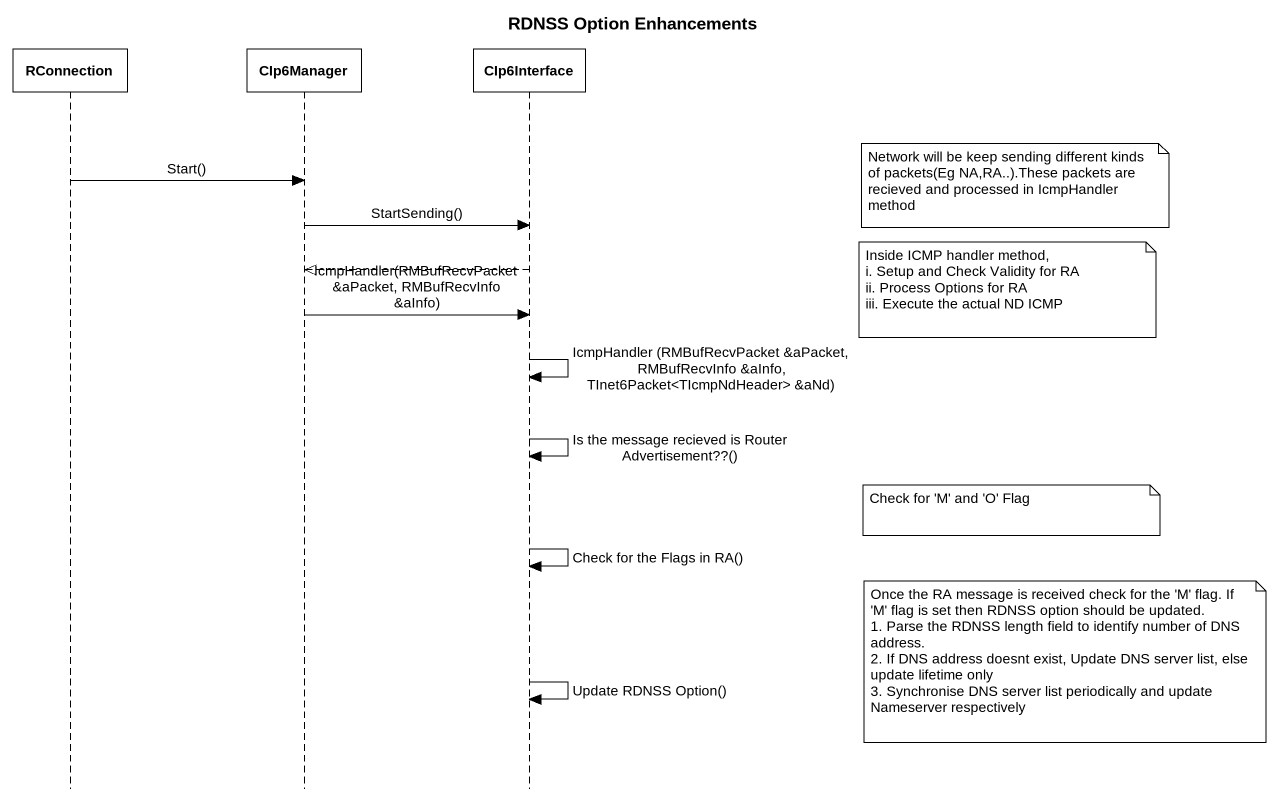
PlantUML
@startuml
title RDNSS Option Enhancements
hide footbox
participant RConnection
participant CIp6Manager
participant CIp6Interface

RConnection -> CIp6Manager : Start()
note right of CIp6Interface : Network will be keep sending different kinds of packets(Eg NA,RA..).These packets are recieved and processed in IcmpHandler method
CIp6Manager -> CIp6Interface : StartSending()
CIp6Interface -->> CIp6Manager
note right of CIp6Interface
  Inside ICMP handler method,
  i. Setup and Check Validity for RA
  ii. Process Options for RA
  iii. Execute the actual ND ICMP
end note
CIp6Manager -> CIp6Interface : IcmpHandler(RMBufRecvPacket &aPacket, RMBufRecvInfo &aInfo)
CIp6Interface -> CIp6Interface : IcmpHandler (RMBufRecvPacket &aPacket, RMBufRecvInfo &aInfo, TInet6Packet<TIcmpNdHeader> &aNd)
CIp6Interface -> CIp6Interface : Is the message recieved is Router Advertisement??()
note right of CIp6Interface : Check for 'M' and 'O' Flag
CIp6Interface -> CIp6Interface : Check for the Flags in RA()
note right of CIp6Interface
  Once the RA message is received check for the 'M' flag. If 'M' flag is set then RDNSS option should be updated.
  1. Parse the RDNSS length field to identify number of DNS address.
  2. If DNS address doesnt exist, Update DNS server list, else update lifetime only
  3. Synchronise DNS server list periodically and update Nameserver respectively
end note
CIp6Interface -> CIp6Interface : Update RDNSS Option()
@enduml
